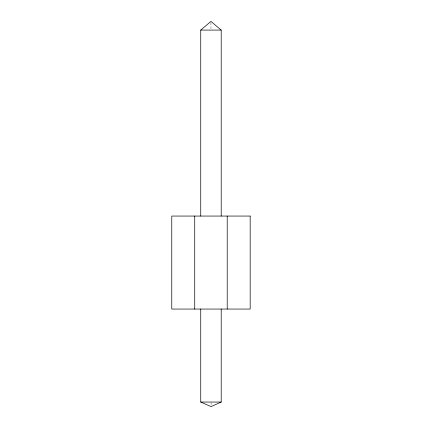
<?xml version="1.0" encoding="UTF-8"?>
<svg xmlns="http://www.w3.org/2000/svg" width="428" height="428" viewBox="0 0 428 428"><rect width="100%" height="100%" fill="white"/><g stroke="black" fill="none" stroke-linecap="round" stroke-linejoin="round"><path stroke-width="0.32" stroke-dasharray="2.14 1.6" d="M211.09 402.695L211.09 405.3M210.945 22.738L210.945 29.409"/><path stroke-width="0.64" d="M200.743 216.06L200.743 30.078L210.945 21.4L221.201 30.078L221.201 216.06M221.201 309.053L221.201 402.042L211.09 406.6L200.743 402.042L200.743 309.053M200.743 30.078L221.201 30.078M200.743 402.042L221.201 402.042M227.209 216.06L227.209 309.053M194.735 216.06L194.735 309.053M250.171 216.06L171.772 216.06L171.772 309.053L250.171 309.053L250.171 216.06"/></g></svg>
